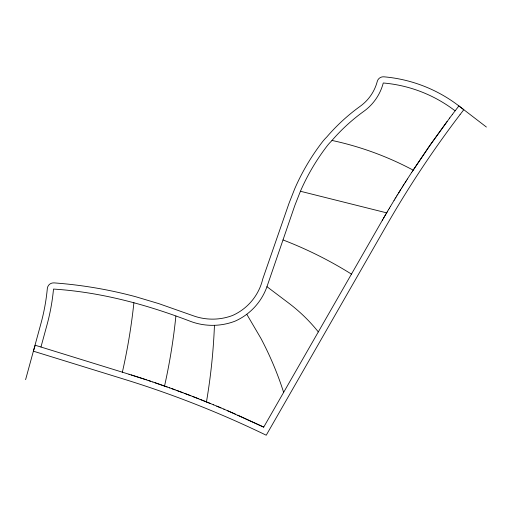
<?xml version="1.0" encoding="UTF-8"?>
<svg xmlns="http://www.w3.org/2000/svg" width="512" height="512" viewBox="0 0 512 512"><rect width="100%" height="100%" fill="white"/><g stroke="black" fill="none" stroke-linecap="round" stroke-linejoin="round"><path stroke-width="0.77" d="M25.6 379.654L40.979 323.386A204.358 204.358 0 0 0 47.328 288.493A6.208 6.208 0 0 1 53.958 282.88A437.658 437.658 0 0 1 135.514 296.678L158.842 303.642L192.979 315.667A56.704 56.704 0 0 0 232.614 315.456A53.28 53.28 0 0 0 262.758 278.97L288.96 203.462L294.726 188.781A221.184 221.184 0 0 1 322.368 141.952A47.43 47.43 0 0 1 326.72 137.05L327.29 136.39A191.418 191.418 0 0 1 360.224 106.266A44.448 44.448 0 0 0 377.261 81.421A6.208 6.208 0 0 1 383.795 76.806A143.277 143.277 0 0 1 458.899 105.926L486.4 127.046M40.954 347.021L46.97 325.018A210.566 210.566 0 0 0 53.504 289.069C100.762 292.07 146.784 304.589 190.835 321.491A62.912 62.912 0 0 0 234.982 321.197A59.488 59.488 0 0 0 266.957 286.694L294.81 205.53L300.422 191.258A214.976 214.976 0 0 1 327.283 145.747A41.222 41.222 0 0 1 331.258 141.299L331.987 140.448A185.21 185.21 0 0 1 363.846 111.309A50.656 50.656 0 0 0 383.264 82.989A137.069 137.069 0 0 1 455.117 110.848L452.371 114.464M227.302 410.592L263.712 427.13L382.419 220.122M382.304 220.32L382.816 219.43M382.746 219.558L383.456 218.33M384.038 217.325L384.736 216.122M383.392 218.438L383.776 217.779M383.712 217.882L384.096 217.222M385.011 215.642L385.376 215.027M385.056 215.571L384.365 216.762M385.664 214.528L386.016 213.926M385.338 215.085L385.696 214.477M386.982 212.275L386.317 213.408M385.99 213.971L386.342 213.376M387.309 211.731L387.629 211.181M388.538 209.645L386.643 212.851L300.422 191.258M388.48 209.741L389.446 208.115M389.402 208.186L390.355 206.586M390.33 206.63L394.054 200.429M394.029 200.48L394.995 198.886M394.95 198.963L395.936 197.344M395.878 197.44L396.883 195.802M396.806 195.923L397.83 194.259M397.741 194.406L400.685 189.651M398.675 192.89L401.645 188.115M402.349 186.982L403.142 185.728M401.498 188.352L402.445 186.842M403.059 185.856L403.84 184.614M403.776 184.73L404.544 183.507M404.486 183.597L405.952 181.286M406.662 180.179L405.203 182.47M406.637 180.224L407.373 179.072M407.354 179.098L411.699 172.371M412.371 171.347L430.995 143.834L449.734 117.971M411.648 172.448L412.429 171.258M413.088 170.246L428.826 146.938L447.066 121.549M449.645 118.093L452.416 114.406M459.994 114.688C433.242 149.779 408.787 186.611 386.842 224.89L266.234 435.219C220.832 413.222 173.786 394.605 125.594 379.68L33.382 351.181L35.213 345.248L129.126 374.278M455.174 110.778L458.867 105.933L463.802 109.696L460.051 114.618M128.941 374.221L146.381 379.827M131.123 374.906L142.029 378.394M143.341 378.829L150.726 381.28M148.064 380.39L152.896 382.016M152.781 381.978L167.174 386.982M155.066 382.752L169.818 387.923M169.306 387.738L175.085 389.83M171.878 388.666L182.97 392.755M177.024 390.547L190.829 395.738M184.723 393.414L198.662 398.79M192.397 396.346L210.086 403.379M200.045 399.334L213.709 404.864M213.216 404.659L220.922 407.878M216.742 406.125L224.525 409.402M223.789 409.088L235.29 414.074M237.798 415.187L261.811 426.221M262.131 426.374L263.712 427.13M266.957 286.694L288.646 303.059A165.933 165.933 0 0 1 318.317 331.904M246.771 314.259L260.858 338.266A331.104 331.104 0 0 1 283.642 392.378M331.987 140.448A310.586 310.586 0 0 1 413.158 170.138M214.451 325.318A597.472 597.472 0 0 1 206.464 401.907M175.878 316.083A597.472 597.472 0 0 1 164.538 386.042M283.053 239.955A398.048 398.048 0 0 1 351.456 274.112M133.901 302.675A597.472 597.472 0 0 1 122.362 372.186"/></g></svg>
